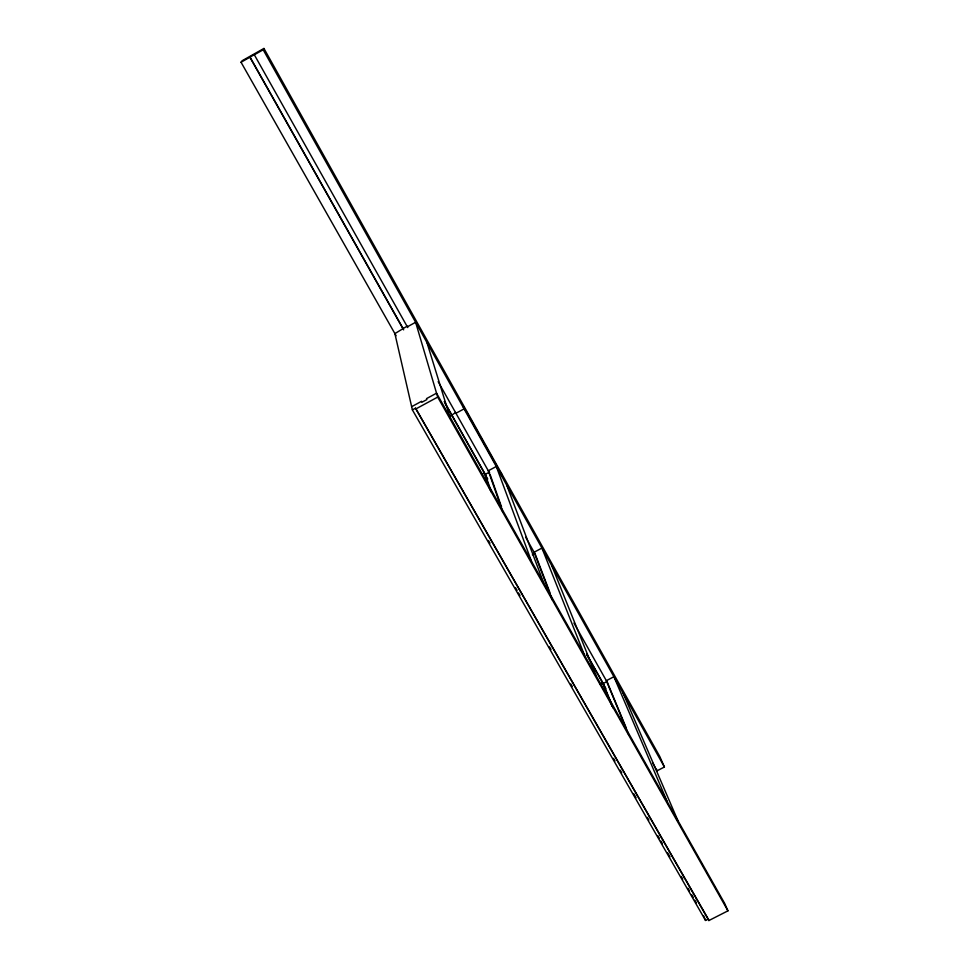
<?xml version="1.0" encoding="UTF-8"?>
<svg xmlns="http://www.w3.org/2000/svg" width="969" height="969" viewBox="0 0 969 969"><rect width="100%" height="100%" fill="white"/><g stroke="black" fill="none" stroke-linecap="round" stroke-linejoin="round"><path stroke-width="1.45" d="M407.767 327.595L254.326 54.773L263.193 49.782L263.943 48.45L659.792 756.535L664.407 767L657.043 770.827L652.585 762.906M396.079 335.71L241.051 62.258L254.447 54.603M241.051 62.258L242.153 60.72L263.943 48.45M411.643 406.677L421.6 401.287L421.854 402.28L426.844 399.567L426.578 398.586L436.547 393.196L724.715 903.508L727.949 910.836L708.884 920.55L415.519 408.191L412.382 409.887L705.541 920.453L708.254 919.06L415.519 408.191M415.713 409.003L437.697 397.096L415.628 322.289L407.331 326.819L407.15 326.141L394.892 333.615L412.382 409.887M449.568 416.718L455.684 412.443L455.951 413.266L464.066 408.882L462.952 405.636L502.402 476.191L501.034 472.557M481.629 474.362L484.294 472.933L490.096 489.878M532.356 554.801L534.961 553.42L549.871 592.447M600.041 683.981L602.561 682.66L612.275 706.486M488.461 540.532L489.975 543.161M515.581 587.771L517.083 590.4M518.512 592.895L519.965 595.414M549.459 646.832L550.973 649.46M570.789 683.993L572.243 686.524M613.474 758.376L614.988 761.004M620.257 770.185L621.759 772.814M633.811 793.805L636.076 797.741M647.365 817.424L648.879 820.053M657.915 835.799L659.417 838.427M660.919 841.056L662.433 843.672M667.702 852.865L669.954 856.802M681.255 876.485L682.757 879.113M688.038 888.294L689.54 890.923M691.805 894.859L693.307 897.476M694.809 900.104L696.323 902.733M437.697 397.096L727.949 910.836M438.158 381.641L489.599 473.114L489.284 472.194L485.287 474.338L491.453 492.264M525.695 537.286L535.348 554.462M573.927 623.055L607.502 682.745M250.026 57.086L403.455 329.194M444.214 401.493L485.772 475.198M586.729 654.232L603.796 684.514M249.905 57.268L403.613 329.86M445.207 403.613L487.746 479.049M586.451 654.075L605.928 688.632M263.193 49.782L664.407 767M656.461 769.495L657.043 770.827M623.091 693.15L677.816 820.452M667.338 801.896L613.91 676.725L606.34 680.686L628.905 735.205M708.254 919.06L708.884 920.55M626.446 728.47L606.994 681.534L603.227 683.508L613.353 708.339M703.591 915.717L705.541 920.453M551.858 565.811L596.056 675.684M584.586 655.359L541.937 548.066L534.101 552.233L552.294 599.92M506.702 485.081L543.645 582.866M531.509 561.366L496.298 466.489L488.291 470.777L502.875 512.189M490.108 474.519L501.567 507.005M426.917 342.457L449.919 416.864"/></g></svg>
